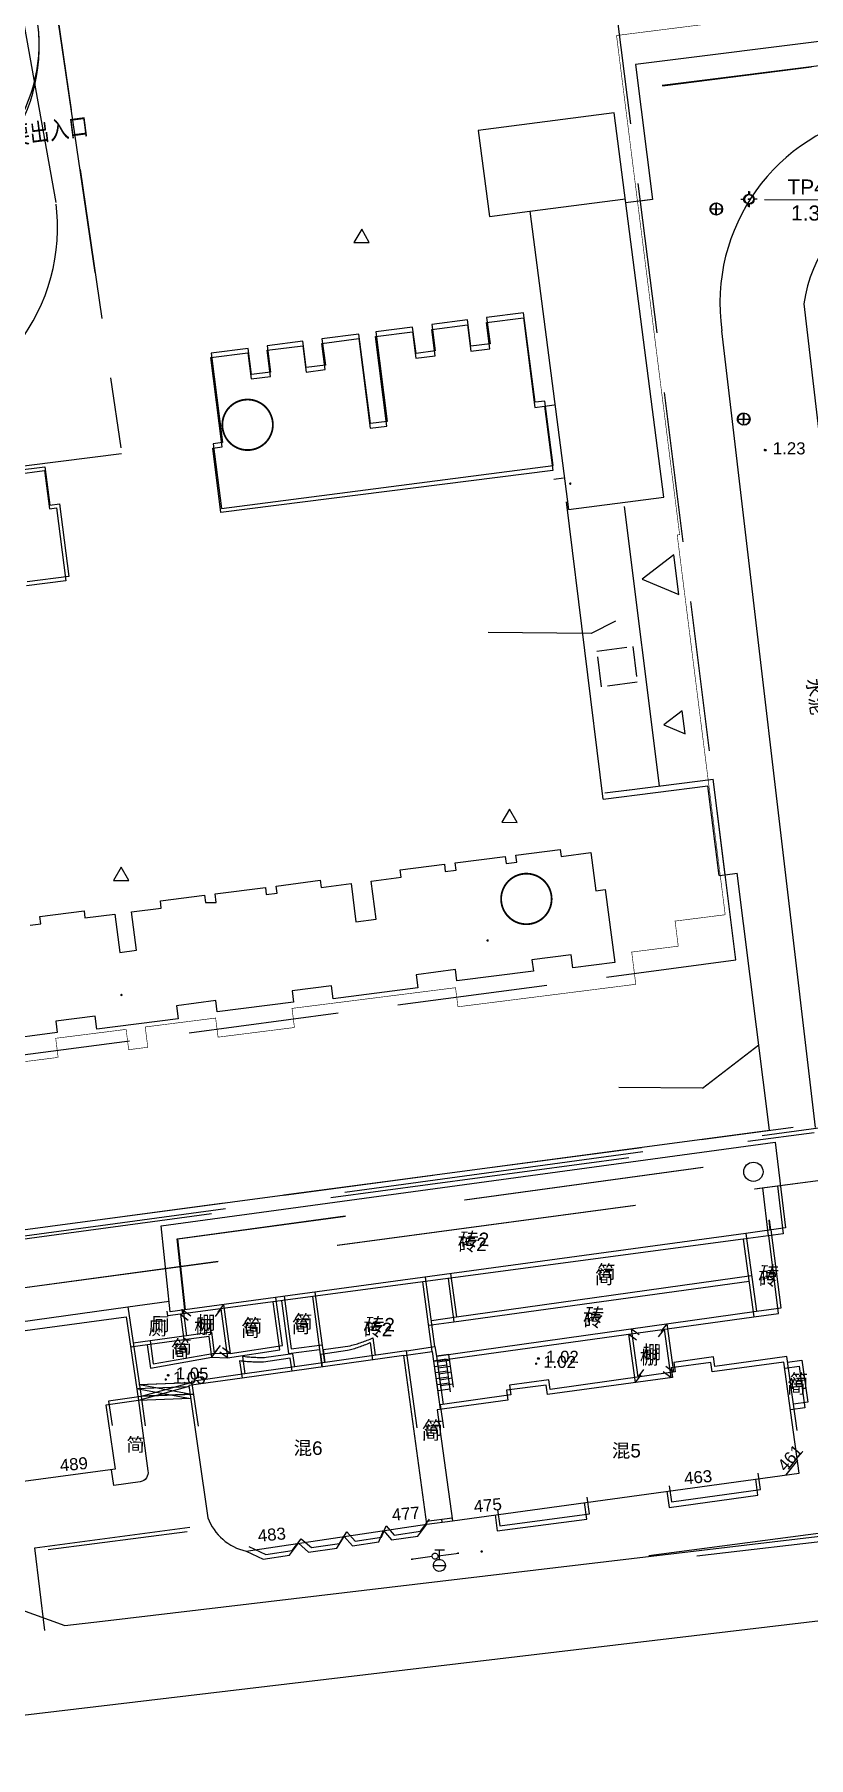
# Model space of a CAD drawing. Header units: millimetres. Extents: x 2463 to 59352, y -11079 to 11941.
# Drawn here: x 6324 to 6388.3, y 1627.3 to 1770.4 of the extents above; entities that cross this region are included whole.
import ezdxf
from ezdxf.enums import TextEntityAlignment as Align

# ---------------------------------------------------------------- set-up
doc = ezdxf.new("R2010")
doc.units = ezdxf.units.MM
doc.header["$LTSCALE"] = 10
for name, pattern in [('ACAD_ISO02W100', [15, 12, -3]), ('ACAD_ISO04W100', [30, 24, -3, 0, -3]), ('DASH', [0.35, 0.25, -0.1]), ('DASHDOT', [1, 0.5, -0.25, 0, -0.25]), ('X5', [3, 2, -1])]:
    doc.linetypes.add(name, pattern=pattern)
for name, color, linetype in [('1：500地形', 8, 'Continuous'), ('DIM_IDEN', 3, 'Continuous'), ('RD-红线', 7, 'Continuous'), ('TK', 4, 'Continuous'), ('WALL', 2, 'Continuous'), ('ZZ_RZ_LK', 7, 'Continuous'), ('地下车库轮廓线', 5, 'Continuous'), ('垃圾桶', 6, 'Continuous'), ('消防道路', 30, 'Continuous'), ('道路', 4, 'Continuous'), ('铺地', 252, 'Continuous')]:
    doc.layers.add(name, color=color, linetype=linetype)
doc.layers.add('RD-中线', color=7, linetype='DASHDOT', lineweight=0, true_color=0xfe0b0b)
doc.styles.add('-黑体', font='')
doc.styles.get("Standard").update_dxf_attribs({"font": 'arial.ttf'})
doc.styles.get('-黑体').set_extended_font_data('SimHei')
doc.linetypes.add('10422', pattern='A,2,[150,AAA.SHX,S=1,R=0,X=0,Y=1],2,[177,AAA.SHX,S=1,R=0,X=0,Y=0.8],1e-09', length=4.000000001)
doc.linetypes.add('FENCELINE1', pattern='A,6.35,-2.54,[133,ltypeshp.shx,S=2.54,R=0,X=-2.54,Y=0],-2.54,25.4', length=36.83)

# ---------------------------------------------------------------- blocks, each defined once
blk = doc.blocks.new('110103100')
for p, q in [((-1.3, 0), (-0.8, 0)), ((0, 1.3), (0, 0.8000000000000002)), ((1.3, 0), (0.8000000000000002, 0)), ((0, -1.3), (0, -0.8))]:
    blk.add_line(p, q)
blk.add_circle((0, 0), 0.8)
blk.add_point((0, 0))
blk = doc.blocks.new('720100000')
at = {"const_width": 0.2}
blk.add_lwpolyline([(-0.1, 0, 1), (0.1, 0, 1)], format="xyb", close=True, dxfattribs=at)
blk = doc.blocks.new('544101000')
for p, q in [((-1, 0), (1, 0)), ((-9e-16, -1), (-9e-16, 1))]:
    blk.add_line(p, q)
blk.add_circle((0, 0), 1)
blk = doc.blocks.new('543007000')
for p, q in [((-1, 0), (1, 0)), ((-0.8, 2.6), (0.8, 2.6)), ((0, 1), (0, 2.6))]:
    blk.add_line(p, q)
blk.add_circle((0, 0), 1)
blk = doc.blocks.new('520101003')
at = {"linetype": 'Continuous'}
blk.add_line((0.5, 0), (4, 0), dxfattribs=at)
at = {"linetype": 'Continuous', "const_width": 0.15, "flags": 128}
blk.add_lwpolyline([(3.774999999999999, 0, 1), (3.924999999999998, 0, 1)], format="xyb", close=True, dxfattribs=at)
blk = doc.blocks.new('520106000')
at = {"linetype": 'Continuous'}
blk.add_circle((0, 0), 0.5, dxfattribs=at)

msp = doc.modelspace()

# ---------------------------------------------------------------- linework, layer by layer
at = {"color": 8, "linetype": 'DASH', "ltscale": 5}
for p, q in [((6322.703859794508, 1793.830083026905), (6331.182979868756, 1736.086003450566)), ((6382.304978793285, 1693.537162921746), (6371.841891083257, 1776.720922079758)), ((6331.245631949425, 1735.589944402576), (6261.540550993786, 1726.786223139037))]:
    msp.add_line(p, q, dxfattribs=at)
at = {"color": 251, "linetype": 'FENCELINE1', "ltscale": 0.1}
for p, q in [((6414.411299268746, 1773.004505617433), (6373.957268111264, 1767.916083953232)), ((6381.415056394328, 1700.612233983707), (6382.40653769774, 1700.736971876473)), ((6385.091488985201, 1679.3955333744), (6382.406571981528, 1700.736699513049))]:
    msp.add_line(p, q, dxfattribs=at)
at = {"color": 251}
msp.add_line((6422.202585269088, 1771.968756449298), (6376.191230989558, 1766.181318719295), dxfattribs=at)
at = {"color": 251, "linetype": 'DASH', "ltscale": 5}
for p, q in [((6376.194356955852, 1766.156396765151), (6422.174913823985, 1771.965684680157)), ((6376.194418106492, 1766.155980327056), (6422.174974974625, 1771.965268242062)), ((6302.162378171082, 1682.871342955046), (6382.304978793285, 1693.537162921746)), ((6383.295751625354, 1693.669020418432), (6383.296264403589, 1693.669088711385)), ((6310.03553676195, 1669.392606243846), (6387.075932904876, 1679.645567522739)), ((6310.035597912532, 1669.392189805285), (6387.075994055516, 1679.645151084644))]:
    msp.add_line(p, q, dxfattribs=at)
at = {"color": 251, "linetype": 'FENCELINE1', "ltscale": 0.1}
msp.add_lwpolyline([(6373.957268111264, 1767.916083953232), (6375.368155928476, 1756.699227221199), (6373.133999343876, 1756.421916527097)], dxfattribs=at)
at = {"color": 251, "linetype": 'DASH', "ltscale": 5}
msp.add_lwpolyline([(6375.368155928476, 1756.699227221199), (6374.347643885501, 1756.570216579252)], dxfattribs=at)
at = {"linetype": 'FENCELINE1', "ltscale": 9e-05, "elevation": 1.249999999999999}
msp.add_lwpolyline([(6318.190066831916, 1755.741335583274), (6319.152115743231, 1749.487946209852), (6253.737220634912, 1741.056289228965), (6257.4774680071, 1711.920713875332), (6267.627222779762, 1704.100416675099), (6288.933026410088, 1686.887702774611), (6310.239119606706, 1669.675028163829), (6310.541484354968, 1669.459515958913), (6385.091630059907, 1679.395552559645)], dxfattribs=at)
at = {"color": 251}
for points, elevation in [([(6374.510500301929, 1725.180344408267), (6377.575497028507, 1723.889997904544), (6377.160471808545, 1727.189536378608)], 1.249999999999999), ([(6376.321686944082, 1713.071859424357), (6378.08753391079, 1712.329591364489), (6377.8474333332, 1714.229993590043)], 1.250000000001404)]:
    msp.add_lwpolyline(points, close=True, dxfattribs=dict(at, elevation=elevation))
msp.add_arc((6396.973615794474, 1748.120899516978), 15.99343879674096, 100.4323971378353, 188.3551941762673, dxfattribs=at)
at = {"layer": '1：500地形', "color": 8, "linetype": 'Continuous'}
for p, q in [((6384.689284946218, 1756.722877715138), (6390.689138088464, 1756.680898297001)), ((6339.720524089791, 1664.908462556899), (6339.238834841673, 1664.269732983206)), ((6336.352672260926, 1664.449506444746), (6336.991401834561, 1663.967817196512)), ((6373.621953511409, 1662.899077443761), (6374.260683084985, 1662.417388195527)), ((6376.555488245418, 1663.311436760128), (6376.0737989973, 1662.67270718597)), ((6338.971604359775, 1660.881398809497), (6339.453547398125, 1661.519936911651)), ((6340.275327562676, 1660.837276139651), (6339.636789460639, 1661.319219177944)), ((6358.445590951162, 1660.765775794518), (6357.411229445164, 1660.62037829904)), ((6357.411229445164, 1660.62037829904), (6357.790648323049, 1657.905530924798)), ((6358.827283127788, 1658.050407877081), (6358.445590951162, 1660.765775794518)), ((6358.51519039451, 1660.270643572212), (6357.480414365158, 1660.125340994802)), ((6358.584789837858, 1659.775511349906), (6357.549599285152, 1659.630303690565)), ((6358.654389281322, 1659.2803791276), (6357.618784205262, 1659.135266386327)), ((6374.183936942283, 1658.877930024993), (6374.665879980692, 1659.516468127147)), ((6377.117797562651, 1659.287957534083), (6376.479259460613, 1659.76990057191)), ((6332.727773486027, 1658.27218100045), (6337.217311487564, 1657.449125690275)), ((6337.070858326364, 1658.438343295717), (6332.87427846945, 1657.282971098908)), ((6358.723988724729, 1658.785246905294), (6357.687969125256, 1658.640229082555)), ((6358.793588168019, 1658.290114683919), (6357.75715404525, 1658.145191778318))]:
    msp.add_line(p, q, dxfattribs=at)
at = {"layer": '1：500地形', "color": 251, "linetype": 'Continuous'}
for p, q in [((6388.929111397507, 1679.624819639494), (6381.149904259919, 1745.797058757749)), ((6336.136026828523, 1664.100147004594), (6336.773525774975, 1663.61683040008)), ((6339.505038331235, 1664.550512004067), (6339.021721547093, 1663.913012878858)), ((6373.401232446226, 1662.454666684271), (6374.03873139262, 1661.971350079757)), ((6376.335809369719, 1662.859542615601), (6375.852492645181, 1662.222043490858)), ((6338.745849908593, 1660.525371559319), (6339.229419933255, 1661.162678340339)), ((6340.049456283656, 1660.4779236581), (6339.412149503509, 1660.961493921355)), ((6358.219478224377, 1660.360079900716), (6357.184749268376, 1660.217321089358)), ((6357.184749268376, 1660.217321089358), (6357.55724258462, 1657.501514615846)), ((6358.287814614103, 1659.864771481027), (6357.252671354598, 1659.72210863175)), ((6358.356150945563, 1659.369463538174), (6357.320593442042, 1659.226896650513)), ((6358.594243568574, 1657.643747321685), (6358.219478224377, 1660.360079900716)), ((6376.887854882489, 1658.83464226395), (6376.250548102342, 1659.318212526739)), ((6332.495384432697, 1657.932087198255), (6336.982808583913, 1657.097583538276)), ((6336.838878936398, 1658.087171528377), (6332.639365955753, 1656.942506703903)), ((6358.42448733657, 1658.874155594856), (6357.388515529487, 1658.731684669741)), ((6358.492823726296, 1658.378847174701), (6357.456437615767, 1658.236472212133)), ((6358.561160057756, 1657.883539231849), (6357.524359703211, 1657.741260230896)), ((6373.952958011623, 1658.43209890172), (6374.436528095774, 1659.069405682274)), ((6357.901423313744, 1646.835269066394), (6357.867392734655, 1647.082941756007)), ((6375.077888835078, 1644.07158192562), (6389.3578286914, 1645.931513169669))]:
    msp.add_line(p, q, dxfattribs=at)
at = {"layer": '1：500地形', "color": 251, "linetype": 'Continuous', "flags": 128}
for points in [[(6479.926219319897, 1768.939484397304), (6473.950980164607, 1768.304478333221), (6456.94396551393, 1766.079743145388), (6429.992825131894, 1762.422879263648), (6400.635531645765, 1758.551977229194), (6394.933329657973, 1757.196354508289, 0.2615331130511184), (6387.959686822231, 1748.049514973891), (6398.703913337698, 1656.160752280039)], [(6332.639365955753, 1656.942506703903), (6333.430515516231, 1651.088686739449, -0.4225124251117311), (6332.801865513351, 1650.185647608136), (6330.594691312379, 1649.863704654743), (6330.416318422796, 1651.188759568036)]]:
    msp.add_lwpolyline(points, format="xyb", dxfattribs=at)
at = {"layer": '1：500地形', "color": 8, "linetype": 'Continuous', "flags": 128}
msp.add_lwpolyline([(6334.532374706965, 1671.440716642775), (6385.569285651816, 1678.395803572499), (6386.428475812865, 1671.27361786401), (6383.119744816768, 1670.822718480025), (6335.294286147082, 1664.305274215882)], close=True, dxfattribs=at)
at = {"layer": '1：500地形', "color": 8, "linetype": 'X5', "extrusion": (-0.02249646185367215, 0.003258727077910039, 0.9997416115686583), "flags": 128}
for points, elevation in [([(-2555.682255497198, 6030.953298348705), (-2561.414140791102, 6029.488298602854), (-2574.924244811702, 6076.595802650428), (-2569.214673347447, 6078.138607038129)], -133.7636578708446), ([(-2548.996226954776, 6028.067155844729), (-2549.783296444169, 6032.341558429715)], -133.7636578708438), ([(-2548.825292307014, 6032.628312809495), (-2548.038237872536, 6028.353960407023)], -133.7636578708442), ([(-2551.127489286524, 6083.285124628303), (-2549.766231718688, 6082.502642829338)], -133.7636578708428), ([(-2546.980054517638, 6072.911471466186), (-2545.681726952007, 6073.288627761729), (-2547.75606983866, 6080.456646078493), (-2549.061703863428, 6080.077367300697)], -133.7636578708449), ([(-2542.959039347748, 6059.069478371856), (-2541.65966984046, 6059.446937345094), (-2543.723376303518, 6066.676986835617), (-2545.05647836219, 6066.289728760553)], -133.7636578708413), ([(-2536.965011309858, 6039.035581234006), (-2536.517485980301, 6040.535664591721), (-2537.158401623057, 6042.654791815185), (-2538.238431931825, 6043.246026610078), (-2537.624144418957, 6044.194726510652), (-2538.307056462817, 6046.452710876789), (-2539.348340466699, 6046.915834665832), (-2538.691902340937, 6047.72516753368), (-2539.332817984607, 6049.844294756954), (-2540.308113892844, 6050.089235121384), (-2539.642174160057, 6050.867151823497), (-2540.283089803265, 6052.986279046837), (-2541.363120112034, 6053.577513841728)], -133.7636578708414)]:
    msp.add_lwpolyline(points, dxfattribs=dict(at, elevation=elevation))
at = {"layer": '1：500地形', "color": 8, "linetype": 'X5', "flags": 128}
for points in [[(6336.542611354527, 1664.475390513317), (6335.914465737269, 1670.358091113978), (6384.472184682529, 1676.975324605015), (6385.180530174608, 1671.103553292231)], [(6332.727773486027, 1658.27218100045), (6337.070858326364, 1658.438343295717)], [(6337.217311487564, 1657.449125690275), (6332.87427846945, 1657.282971098908)]]:
    msp.add_lwpolyline(points, dxfattribs=at)
at = {"layer": '1：500地形', "color": 251, "linetype": 'Continuous', "flags": 128}
for points in [[(6385.76024145671, 1674.768016666063), (6386.229072623568, 1670.796516652574), (6382.919202357445, 1670.354057779425), (6335.077276298516, 1663.95861474786), (6335.036092527533, 1664.353854625841)], [(6354.697891589285, 1660.663083116879), (6357.071296890239, 1661.008440078591), (6356.297712972826, 1666.795333695487)], [(6356.77979694828, 1663.189042637945), (6358.861281253196, 1663.467292658408), (6383.402214639153, 1666.853140917496)], [(6358.379197277742, 1667.07358371595), (6358.861281253196, 1663.467292658408)], [(6339.505038331235, 1664.550512004067), (6340.049456283656, 1660.4779236581), (6344.390008501507, 1661.143514872883), (6343.856799970295, 1665.132249318418)], [(6344.536715048745, 1665.223139549029), (6345.122177730811, 1660.843511118908), (6347.688491152747, 1661.186572058015)], [(6347.103028412299, 1665.566200965439), (6347.885329190905, 1659.714099998009)], [(6331.624073531801, 1663.893863787298), (6332.639365955753, 1656.942506703903), (6329.921859478027, 1656.545596784801), (6330.698709314021, 1651.226773947366), (6314.008498849029, 1648.980013125465), (6312.335804071483, 1661.293517788761), (6331.624073531801, 1663.893863787298)], [(6336.136026828523, 1664.100147004594), (6336.42478629682, 1661.971493100171), (6331.992662797422, 1661.370259652269)], [(6333.38242797708, 1661.558786271029), (6333.644069582604, 1659.630037501809), (6338.745849908593, 1660.525371559319), (6338.511282941707, 1662.254533832782), (6336.42478629682, 1661.971493100171)], [(6373.952958011623, 1658.43209890172), (6373.401232446226, 1662.454666684271)], [(6376.335809369719, 1662.859542615601), (6376.887854882489, 1658.83464226395)], [(6338.745849908593, 1660.525371559319), (6340.049456283656, 1660.4779236581)], [(6357.184749268376, 1660.217321089358), (6357.734706846853, 1656.207643492036)], [(6386.373538107875, 1659.630994705838), (6387.562279495558, 1659.794988019281), (6388.040594220833, 1656.327825844643), (6386.851852831869, 1656.163832054828)], [(6356.58525245599, 1646.90677450074), (6358.722152961391, 1647.200387069845)], [(6356.619282974252, 1646.659101334755), (6358.756183479711, 1646.952713903394)]]:
    msp.add_lwpolyline(points, dxfattribs=at)
at = {"layer": '1：500地形', "color": 251, "linetype": 'X5', "flags": 128}
for points in [[(6384.512030953805, 1674.599739188217), (6384.98069728751, 1670.629635307827)], [(6336.326031328792, 1664.125546609406), (6336.284701745872, 1664.522185432614)], [(6332.495384432697, 1657.932087198255), (6336.838878936398, 1658.087171528377)], [(6336.982808583913, 1657.097583538276), (6332.639365955753, 1656.942506703903)], [(6387.433535249818, 1651.985160401911), (6386.460839676585, 1650.752616952994)], [(6376.565819548357, 1649.395440020953), (6376.749536437246, 1648.055981249438), (6384.143482058165, 1649.062437412684), (6383.958731263616, 1650.40943386348)], [(6362.28531148474, 1647.436760278308), (6362.469175798966, 1646.096226808038), (6369.922937319063, 1647.083110472542), (6369.734299774953, 1648.458445486967)], [(6341.591311788276, 1644.429471944348), (6343.010060414004, 1643.767897030228), (6345.200015721, 1644.092810390406), (6345.942483929133, 1645.075035173335), (6346.791420048366, 1644.328919585218), (6349.124873577182, 1644.675123244879), (6349.734948867788, 1645.637705101055), (6350.439859835986, 1644.870221420546), (6352.629815202587, 1645.195134780724), (6353.01441465298, 1646.12426434679), (6353.686859460404, 1645.351963668019), (6355.876814767342, 1645.676877028198), (6356.619282974252, 1646.659101334755)]]:
    msp.add_lwpolyline(points, dxfattribs=at)
at = {"layer": '1：500地形', "color": 251, "linetype": 'Continuous'}
for points in [[(6382.919202357445, 1670.354057779425), (6383.810912389572, 1663.890863012412), (6385.840800265347, 1664.170921584015), (6385.0335708496, 1670.644922891521)], [(6357.071296890239, 1661.008440078591), (6357.184749268376, 1660.217321089358), (6383.810912389572, 1663.890863012412)]]:
    msp.add_lwpolyline(points, dxfattribs=at)
at = {"layer": '1：500地形', "color": 8, "linetype": 'Continuous'}
for points in [[(6383.119744816768, 1670.822718480025), (6384.027936540633, 1664.361819301621), (6386.057103507193, 1664.647054002509), (6385.233364596645, 1671.11897575751)], [(6357.295759696835, 1661.411205547285), (6357.411229445164, 1660.62037829904), (6384.027936540633, 1664.361819301621)]]:
    msp.add_lwpolyline(points, dxfattribs=at)
at = {"layer": '1：500地形', "color": 8, "linetype": 'Continuous', "flags": 128}
for points in [[(6354.923242968014, 1661.059796424472), (6357.295759696835, 1661.411205547285), (6356.507418623167, 1667.196107099187)], [(6356.998698997168, 1663.591057593358), (6359.079466858968, 1663.874615534098), (6383.61168473153, 1667.323045330011)], [(6358.588186485083, 1667.479665039928), (6359.079466858968, 1663.874615534098)], [(6331.767347322924, 1664.728898068779), (6335.198401916687, 1665.203247876727)], [(6339.720524089791, 1664.908462556899), (6340.275327562676, 1660.837276139651), (6344.614168057133, 1661.513935701345), (6344.070787840903, 1665.501297468209)], [(6344.750468892542, 1665.59392142797), (6345.347100072106, 1661.215800394193), (6347.912530117641, 1661.565405977313)], [(6347.315898937903, 1665.943527010624), (6348.113123088349, 1660.093440826871)], [(6313.474479981147, 1654.974342642707), (6312.496074220837, 1662.041665100382), (6331.767347322924, 1664.728898068779), (6332.87427846945, 1657.282971098908), (6330.157793181048, 1656.879131229483), (6330.45863020883, 1654.855508942977)], [(6336.352672260926, 1664.449506444746), (6336.646859937728, 1662.321595854015), (6332.216284361408, 1661.709060373605)], [(6333.605564160071, 1661.90113094112), (6333.872124255608, 1659.973055445013), (6338.971604359775, 1660.881398809497), (6338.732627878637, 1662.609957228769), (6336.646859937728, 1662.321595854015)], [(6374.183936942283, 1658.877930024993), (6373.621953511409, 1662.899077443761)], [(6376.555488245418, 1663.311436760128), (6377.117797562651, 1659.287957534083)], [(6355.815422052025, 1654.678094039095), (6354.923242968014, 1661.059796424472), (6345.643385697245, 1659.742985241004), (6341.488482990042, 1659.153404798713), (6337.058068920947, 1658.524729311355), (6337.60870162325, 1654.805481745751)], [(6338.971604359775, 1660.881398809497), (6340.275327562676, 1660.837276139651)], [(6357.411229445164, 1660.62037829904), (6357.971412026471, 1656.612116458249)], [(6387.395750287253, 1654.457134663482), (6386.53182505406, 1660.603633611818), (6380.566658458471, 1659.769959926494), (6380.456365045948, 1660.559139902593), (6377.162045264589, 1660.096177508944), (6377.271987999995, 1659.309506724012), (6366.874568935165, 1657.856394805369), (6366.763671734925, 1658.649895054177), (6363.475456755057, 1658.201890313887), (6363.587936712343, 1657.397065002826), (6357.720948034055, 1656.5771123668), (6357.990004366469, 1654.662879050133)], [(6386.601418804175, 1660.108500589506), (6387.789738058202, 1660.275525589363), (6388.276894308949, 1656.809594432247), (6387.088575054981, 1656.642569431924)], [(6332.87427846945, 1657.282971098908), (6333.211311999448, 1654.836249141843)]]:
    msp.add_lwpolyline(points, dxfattribs=at)
at = {"layer": '1：500地形', "color": 8, "linetype": 'X5', "flags": 128}
for points in [[(6348.171949307, 1660.101788263657), (6348.019861456038, 1661.173584711627), (6350.253097235722, 1661.490480732993, 0.0459654403514472), (6352.122043977988, 1662.13469586324), (6352.326852014086, 1660.691368705948)], [(6345.643385697245, 1659.742985241004), (6345.491297846225, 1660.81478168944), (6343.258062066716, 1660.497885667608, -0.0459654403514472), (6341.283674953944, 1660.596731956472), (6341.488482990042, 1659.153404798713)]]:
    msp.add_lwpolyline(points, format="xyb", dxfattribs=at)
at = {"layer": '1：500地形', "color": 251, "linetype": 'Continuous', "flags": 128}
msp.add_lwpolyline([(6356.619282974252, 1646.659101334755), (6354.697891589285, 1660.663083116879), (6345.414705953533, 1659.369944759068), (6341.258313052387, 1658.79096336512), (6336.826309884522, 1658.173590044846), (6338.423539814803, 1647.191840811522, 0.2570642701436797), (6341.591311788276, 1644.429471944348)], format="xyb", close=True, dxfattribs=at)
at = {"layer": '1：500地形', "color": 251, "linetype": 'X5', "flags": 128}
for points in [[(6347.944176495223, 1659.722297755425), (6347.79482275012, 1660.794478705508), (6350.028859537359, 1661.105677686055, 0.0459654403514472), (6351.899443271775, 1661.745123839361), (6352.100569396427, 1660.301279149373)], [(6345.414705953533, 1659.369944759068), (6345.265352268036, 1660.442125710082), (6343.031315480797, 1660.130926729069, -0.0459654403514472), (6341.0571869289, 1660.234808531479), (6341.258313052387, 1658.79096336512)]]:
    msp.add_lwpolyline(points, format="xyb", dxfattribs=at)
at = {"layer": '1：500地形', "color": 251, "linetype": 'Continuous', "flags": 128}
msp.add_lwpolyline([(6363.353215256271, 1656.97826414777), (6357.484154377804, 1656.173278048989), (6358.756183479711, 1646.952713903394), (6387.577236542043, 1650.905738965497), (6386.305207441359, 1660.126303587464), (6380.337933909295, 1659.307846594957), (6380.22965368131, 1660.097305685636), (6376.934163863918, 1659.642747038399), (6377.042099807733, 1658.855797963106), (6366.64100831657, 1657.429210139793), (6366.532135346004, 1658.222990445682), (6363.242788416772, 1657.783373868913)], close=True, dxfattribs=at)
at = {"layer": '1：500地形', "color": 8, "linetype": '10422', "extrusion": (-0.02249646185367215, 0.003258727077910039, 0.9997416115686583), "elevation": -133.7636578708436, "flags": 128}
msp.add_lwpolyline([(-2527.62437914998, 6023.247424114093), (-2534.313318194785, 6021.437807948375), (-2537.869207284577, 6033.93956949553)], dxfattribs=at)
at = {"layer": '1：500地形', "color": 251, "linetype": '10422', "flags": 128}
msp.add_lwpolyline([(6325.1270662646, 1644.548484912497), (6336.681725537494, 1646.067418516968)], dxfattribs=at)
at = {"layer": '1：500地形', "color": 8, "linetype": 'Continuous'}
msp.add_circle((6383.763510959952, 1675.939271301386), 0.8, dxfattribs=at)
at = {"layer": 'DIM_IDEN', "color": 251, "const_width": 0.15}
for points in [[(6343.818240988507, 1737.97764908651, 1), (6339.618374473679, 1738.011139292159, 1)], [(6366.991438929663, 1698.586215094552, 1), (6362.791630329421, 1698.626312704646, 1)]]:
    msp.add_lwpolyline(points, format="xyb", close=True, dxfattribs=at)
at = {"layer": 'RD-中线', "color": 7, "linetype": 'ACAD_ISO04W100', "lineweight": -3, "ltscale": 2, "flags": 128}
msp.add_lwpolyline([(6516.079881622371, 1644.712316496652), (6486.623252873515, 1650.13718360372), (6293.485366759445, 1627.275725871214)], dxfattribs=at)
at = {"layer": 'RD-红线', "color": 251, "linetype": 'ByBlock'}
msp.add_line((6379.071204710375, 1644.033455928211), (6468.850083188359, 1654.428231161442), dxfattribs=at)
at = {"layer": 'RD-红线'}
msp.add_lwpolyline([(6095.082381622373, 1810.522110730764), (6254.611505617593, 1687.606597387121), (6307.273520920748, 1645.061656200682), (6306.953446319067, 1645.320240211096), (6326.525127276518, 1638.235452398547), (6329.652781660059, 1638.605668412876), (6466.937623961801, 1654.855880542547), (6469.08364808545, 1655.109902375732), (6480.10959496032, 1667.180990781524), (6480.168760211413, 1669.341186630429), (6482.717422331423, 1762.395964802598, 0.01922816686001521), (6482.553167865351, 1777.233690449391), (6478.674665673376, 1855.48969294306)], format="xyb", dxfattribs=at)
at = {"layer": 'WALL', "color": 251}
for p, q in [((6366.420778018279, 1739.541551039443), (6367.214461087513, 1739.641887000185)), ((6367.185834345904, 1733.48973784864), (6367.979517354312, 1733.590073332545)), ((6371.277190688796, 1706.90083308274), (6368.233451640497, 1731.606257218757)), ((6373.010296221039, 1731.206999357679), (6375.942421547867, 1707.989191609324)), ((6371.277190688796, 1706.90083308274), (6379.986634592731, 1707.991934029274)), ((6373.236821157714, 1707.650239740853), (6380.416657771306, 1708.549714773782)), ((6380.918966679923, 1700.549823977874), (6379.986606677559, 1707.992156785336)), ((6381.415056394328, 1700.612233983707), (6380.420575484897, 1708.550431822316)), ((6371.414720478382, 1707.420156360959), (6373.435241938949, 1707.675323373527)), ((6380.918966679923, 1700.549823977874), (6381.415088810232, 1700.611976884195))]:
    msp.add_line(p, q, dxfattribs=at)
at = {"layer": 'ZZ_RZ_LK', "color": 251}
msp.add_lwpolyline([(6338.671320933006, 1743.595192704704), (6341.746806732526, 1743.984272820764), (6342.022907589419, 1741.801666825899), (6343.610257311988, 1742.002467536257), (6343.334183329398, 1744.18507060025), (6346.31044230002, 1744.561533125472), (6346.586537899713, 1742.378968628944), (6348.173887681945, 1742.579769338836), (6347.897807514035, 1744.762377664802), (6350.973277556275, 1745.151426350587), (6351.914532919562, 1737.710704668314), (6353.303460386787, 1737.886427949072), (6352.362140917483, 1745.327091622521), (6355.437701409248, 1745.716151518636), (6355.713798587416, 1743.533575096988), (6357.301148249217, 1743.734375330509), (6357.025000229218, 1745.916975248494), (6360.00132798133, 1746.293482895364), (6360.27742907536, 1744.110876423196), (6361.864778678779, 1744.311677133554), (6361.588677881608, 1746.494283128419), (6364.664168553109, 1746.883334144839), (6365.605423916395, 1739.442612462566), (6366.399096721349, 1739.543012823333), (6367.076803351783, 1734.185731332638), (6339.496595836043, 1730.696819726267), (6338.818894497615, 1736.054119322804), (6339.612569448336, 1736.154519677517)], close=True, dxfattribs=at)
msp.add_lwpolyline([(6322.362473861112, 1733.872923455556), (6324.842707783771, 1734.186674446222), (6325.244309025382, 1731.011975120176), (6325.840942023935, 1731.087449449004), (6326.60649437408, 1725.035678844788), (6323.331232837956, 1724.621162400936)], dxfattribs=at)
at = {"layer": '地下车库轮廓线', "color": 251, "linetype": 'DASH', "ltscale": 5, "const_width": 0.05}
for points in [[(6391.627924092378, 1772.770245465339), (6372.385477195176, 1770.33640799055), (6377.630667018793, 1728.866804888361), (6377.428504476937, 1728.841234542318), (6381.418867484406, 1697.292590038274)], [(6381.418534242928, 1697.292547507566), (6377.252063273541, 1696.765560921171), (6377.515577595304, 1694.682159441878), (6373.646404101544, 1694.192775801645), (6373.985208196887, 1691.514117302728), (6359.202981260869, 1689.64442029398), (6359.00220845474, 1691.231773461104), (6345.410496395229, 1689.512656473909), (6345.611269260904, 1687.925303306785), (6339.261855696999, 1687.122211607993), (6339.061082890928, 1688.709564774652), (6333.207718475753, 1687.969215542898), (6333.421039596871, 1686.282652713247), (6331.833686369502, 1686.081879669224), (6331.620365248325, 1687.768442498875), (6325.766999580288, 1687.028092793544), (6325.96777304201, 1685.440739624557), (6312.872108875805, 1683.784363677614)]]:
    msp.add_lwpolyline(points, dxfattribs=at)
at = {"layer": '垃圾桶', "color": 251}
for points in [[(6351.202359963298, 1754.243154316098), (6350.550626357292, 1753.138803484273), (6351.832889267507, 1753.126560941228)], [(6363.491355352833, 1706.076493617502), (6362.839621746827, 1704.972142785211), (6364.121884657101, 1704.959900242166)], [(6331.221401200661, 1701.248817308229), (6330.569667535108, 1700.144466476404), (6331.851930504929, 1700.132223932893)]]:
    msp.add_lwpolyline(points, close=True, dxfattribs=at)
at = {"layer": '消防道路'}
msp.add_line((6329.046518421646, 1750.639272609615), (6322.089008951707, 1798.01938192023), dxfattribs=at)
at = {"layer": '消防道路', "color": 251, "linetype": 'DASH', "ltscale": 10}
msp.add_line((6314.474391457656, 1665.157623524201), (6389.342050157053, 1675.250897802767), dxfattribs=at)
at = {"layer": '消防道路', "linetype": 'DASH', "ltscale": 10}
for points in [[(6322.522941242993, 1785.249562749994), (6324.287631537505, 1771.291837842558, -0.4135036316503539), (6313.052191024328, 1756.767878028453), (6260.152476635851, 1749.949366046005, 0.4140634094825423), (6252.376269255214, 1739.877248869632), (6255.459841525795, 1715.857005474512, 0.1932515749096491), (6258.73075755223, 1710.002137944923), (6306.752165066924, 1671.206607143749, 0.2213805043858709), (6313.939966686974, 1669.121761480235), (6388.807625326708, 1679.215035758802)], [(6318.554532644544, 1784.747832547762), (6320.319222939057, 1770.790107640327, -0.4135036316535867), (6312.540841045296, 1760.735058538505), (6259.641126656819, 1753.916546556056, 0.4140634094798531), (6248.408827107081, 1739.367932856903), (6251.492399377605, 1715.347689461783, 0.1932515749097169), (6256.217055860239, 1706.890658585709), (6304.184104380636, 1668.139043324516, 0.2188007322960538), (6314.509310847878, 1665.16233112326), (6389.342050109381, 1675.250897750147)]]:
    msp.add_lwpolyline(points, format="xyb", dxfattribs=at)
at = {"layer": '消防道路', "color": 8, "linetype": 'DASH', "ltscale": 10}
for points in [[(6322.163825147874, 1776.706313272362), (6325.784211578344, 1756.46374134522, -0.4142537416635829), (6311.961410300139, 1738.547257293836), (6280.411639177853, 1734.480217748676)], [(6309.84968338159, 1669.989176331908, 0.1116410067396496), (6315.122375206005, 1669.528246102744), (6389.172530903337, 1679.598601736483)]]:
    msp.add_lwpolyline(points, format="xyb", dxfattribs=at)
at = {"layer": '消防道路', "color": 7, "linetype": 'ACAD_ISO02W100'}
for points in [[(6360.892590017205, 1762.446486899053), (6361.814521244525, 1755.304881815222), (6365.186643994211, 1755.740169381146), (6368.387618131384, 1730.945941216667), (6376.321853158212, 1731.970195280277), (6372.199128622744, 1763.906280760077)], [(6338.678376712809, 1743.949493398313), (6339.638599752596, 1736.511245467123), (6338.845183479863, 1736.408821196184), (6339.536547262835, 1731.053261828498), (6367.107759801062, 1734.612509061006), (6366.416397492199, 1739.968046967295), (6365.622982748233, 1739.865622893796), (6364.662757038926, 1747.303890740388), (6361.588264919557, 1746.907025698927), (6361.869931644325, 1744.725131142774), (6360.283099128663, 1744.520282599498), (6360.001437768196, 1746.702135587466), (6357.026074950789, 1746.318080137838), (6357.307788486216, 1744.136191624106), (6355.720956082487, 1743.931343098991), (6355.439289357777, 1746.113237655145), (6352.364805900406, 1745.716314649564), (6353.325028932626, 1738.278066718374), (6351.936553568145, 1738.098801643011), (6350.976327851387, 1745.537069490068), (6347.901835732018, 1745.140204448142), (6348.183502464179, 1742.958309891523), (6346.596670179775, 1742.753461380378), (6346.315008580774, 1744.935314347857), (6343.339692581418, 1744.551264933199), (6343.621359306186, 1742.369370377512), (6342.034526902398, 1742.164521847741), (6341.75286017763, 1744.34641640436)]]:
    msp.add_lwpolyline(points, close=True, dxfattribs=at)
for points in [[(6365.186643994211, 1755.740169381146), (6373.121088790622, 1756.764450527617)], [(6322.394491306886, 1734.18479438441), (6324.873916939165, 1734.504870206938), (6325.283613997368, 1731.331205395871), (6326.077030202987, 1731.433629660291), (6326.858015210515, 1725.383831117657), (6323.386843957736, 1724.93553416513)], [(6323.637431768731, 1696.433468723559), (6324.530024997281, 1696.548696020973), (6324.453231305264, 1697.143568339181), (6328.122781242217, 1697.617280559969), (6328.199574934291, 1697.022408242226), (6330.679000566512, 1697.342484064755), (6331.088697624831, 1694.168819257413), (6332.477175975482, 1694.348061747272), (6332.067478917279, 1697.52172655834), (6334.54692905312, 1697.841612550785), (6334.470110857541, 1698.436674702802), (6338.139636283422, 1698.910576754604), (6338.21645448651, 1698.315514602122), (6339.108197844094, 1698.309275300597), (6339.032159648343, 1699.025602032785), (6343.197640067288, 1699.56372126693), (6343.274482774055, 1698.968469287624), (6344.167076002546, 1699.083696584572), (6344.090282310472, 1699.67856890278), (6347.759832247541, 1700.152281124034), (6347.836625939499, 1699.557408802566), (6350.316051571835, 1699.877484628354), (6350.725748622588, 1696.703819817287), (6352.411758332311, 1696.921469231025), (6352.00206127405, 1700.095134042558), (6354.4815114174, 1700.415020034538), (6354.404693214312, 1701.01008218702), (6358.074218647702, 1701.483984238823), (6358.151036843339, 1700.88892208634), (6359.04363007183, 1701.004149383754), (6358.966742005114, 1701.599009517004), (6363.132222431452, 1702.137128732056), (6363.209065138277, 1701.541876771376), (6364.101658359317, 1701.657104065065), (6364.024864667301, 1702.251976386999), (6367.694414604253, 1702.725688607787), (6367.77120829627, 1702.130816286319), (6370.250633928548, 1702.450892112573), (6370.660330986868, 1699.277227301505), (6371.453747185036, 1699.379651565925), (6372.234732199957, 1693.329853023291), (6368.763560932277, 1692.881556067039), (6368.622702953844, 1693.972694145405), (6365.349861115947, 1693.550194057991), (6365.471489931313, 1692.608012318035), (6359.124160316222, 1691.78861820547), (6359.002531500855, 1692.73079994496), (6355.729689662958, 1692.308299858012), (6355.870547656234, 1691.217161780112), (6348.828978590407, 1690.308148586546), (6348.688120589622, 1691.399286661652), (6345.415278759176, 1690.976786573772), (6345.536907574542, 1690.034604834282), (6339.189577951942, 1689.215210721251), (6339.067949136634, 1690.157392461208), (6335.795107306187, 1689.734892374259), (6335.935965299521, 1688.643754295894), (6329.191927585141, 1687.773148022947), (6329.051069591807, 1688.864286101312), (6325.77822775391, 1688.441786010639), (6325.899856569218, 1687.499604270217), (6319.552526946676, 1686.680210157652)]]:
    msp.add_lwpolyline(points, dxfattribs=at)
at = {"layer": '消防道路', "color": 251, "linetype": 'DASH'}
msp.add_lwpolyline([(6371.135819770077, 1716.226444197708), (6370.759941931263, 1719.202804116887), (6373.736301433093, 1719.578681778052), (6374.11217927313, 1716.602322335244)], close=True, dxfattribs=at)
at = {"layer": '道路'}
msp.add_arc((6309.902606528749, 1769.469457879552), 14.5, 277.3446472226662, 7.205735701490639, dxfattribs=at)
at = {"layer": '铺地', "color": 251}
for p, q in [((6370.284225847428, 1720.666872507316), (6361.718407502894, 1720.748654297908)), ((6372.30093248372, 1721.68482354086), (6370.284225847428, 1720.666872507316)), ((6379.538642924019, 1682.882111423072), (6384.200648317668, 1686.476414706913)), ((6379.538642924019, 1682.882111423072), (6372.568677700971, 1682.948656828032))]:
    msp.add_line(p, q, dxfattribs=at)

# ---------------------------------------------------------------- block references
at = {"layer": '1：500地形', "color": 8, "linetype": 'Continuous', "extrusion": (-0.02249646185367215, 0.003258727077910039, 0.9997416115686583), "yscale": 0.5000000000001075, "zscale": 0.4999999999999977}
for name, p, xscale, rotation in [('544101000', (-2652.514796532333, 6061.547398017658, -133.7636578708466), 0.4999999999983986, 97.84143009071664), ('544101000', (-2635.563871263635, 6066.308565153883, -133.763657870844), 0.4999999999983986, 97.84143009071664), ('720100000', (-2633.275159784236, 6068.453878362465, -132.5336578708409), 0.4999999999983986, 97.84143009071664), ('720100000', (-2628.190939764707, 6052.858704852923, -132.3736578708402), 0.4999999999983986, 97.84143009071664), ('720100000', (-2589.64724532317, 6051.492214047667, -132.4236578708404), 0.4999999999983986, 97.84143009071664), ('720100000', (-2580.801343256997, 6022.004656936583, -132.6636578708445), 0.4999999999983986, 97.84143009071664), ('720100000', (-2555.88208277793, 6060.615472431373, -132.7436578708443), 0.4999999999983986, 97.84143009071664), ('720100000', (-2550.089399293465, 6030.354825676118, -132.7136578708445), 0.4999999999983986, 97.84143009071664), ('520101003', (-2538.39619386092, 6054.477714717309, -133.7636578708433), 0.4999999999584774, 285.7749739365923), ('520106000', (-2538.39619386092, 6054.477714717309, -133.7636578708433), 0.4999999999983986, 97.84143009071664), ('543007000', (-2537.693234370073, 6054.943980687855, -133.7636578708425), 0.4999999999983986, 97.84143009071664), ('520101003', (-2538.39619386092, 6054.477714717309, -133.7636578708433), 0.5000000000073924, 105.6517181640934), ('720100000', (-2539.331613438758, 6058.283421524249, -132.5836578708422), 0.4999999999983986, 97.84143009071664)]:
    msp.add_blockref(name, p, dxfattribs=dict(at, xscale=xscale, rotation=rotation))
at = {"layer": '1：500地形', "color": 8, "linetype": 'Continuous', "xscale": 0.5000000000005034, "yscale": 0.5000000000005034, "zscale": 0.5000000000005034, "rotation": 359.5991228145418}
for name, p in [('544101000', (6380.702582230066, 1755.921751350053)), ('544101000', (6382.984489220342, 1738.463358512037)), ('720100000', (6384.779533626368, 1735.89073639026, 1.229999999999997)), ('720100000', (6365.927041460849, 1660.420791941118, 1.02)), ('720100000', (6335.148530070177, 1659.026101804693, 1.05))]:
    msp.add_blockref(name, p, dxfattribs=at)
at = {"layer": '1：500地形', "color": 8, "linetype": 'Continuous', "extrusion": (-0.02249646185367215, 0.003258727077910039, 0.9997416115686583), "xscale": 0.4999999999983986, "yscale": 0.5000000000001075, "rotation": 97.84143009071664}
msp.add_blockref('110103100', (-2653.7086405478, 6064.139759579745, -132.452657870845), dxfattribs=at)
at = {"layer": '1：500地形', "color": 8, "linetype": 'Continuous', "xscale": 0.5000000000005034, "yscale": 0.5000000000005034, "rotation": 359.5991228145418}
msp.add_blockref('110103100', (6383.43931554162, 1756.731623427366, 1.310999999999999), dxfattribs=at)
at = {"layer": '1：500地形', "color": 251, "linetype": 'Continuous', "xscale": 0.4999999999999997, "yscale": 0.4999999999999997, "zscale": 0.4999999999999997, "rotation": 359.4529881682059}
for p in [(6365.700024503722, 1659.996015366056, 1.02), (6334.91805601874, 1658.679831141495, 1.05)]:
    msp.add_blockref('720100000', p, dxfattribs=at)

# ---------------------------------------------------------------- texts
at = {"layer": '1：500地形', "color": 8, "linetype": 'Continuous'}
for s, height, rotation, p in [('TP449', 1.25, 359.5991228145418, (6386.583038576502, 1757.761637449154)), ('1.31', 1.25, 359.5991228145418, (6386.887964211319, 1755.599806077202)), ('1.23', 1, 359.5991228145418, (6385.378298729049, 1736.054157792014)), ('水泥', 1.125, 278.4607219163031, (6388.717583068037, 1716.94782895444)), ('砖2', 1.125, 359.5991228145418, (6359.391869902816, 1670.336960410123)), ('简', 1.125, 359.5991228145418, (6370.785537379243, 1667.633839314227)), ('砖', 1.125, 359.5991228145418, (6384.373834293367, 1667.540964021237)), ('棚', 1.125, 359.5991228145418, (6337.50015161661, 1663.410283106268)), ('简', 1.125, 359.5991228145418, (6341.399540088054, 1663.168182948028)), ('简', 1.125, 359.5991228145418, (6345.59879676343, 1663.498264160828)), ('砖2', 1.125, 359.5991228145418, (6351.553235014757, 1663.247537523397)), ('砖', 1.125, 359.5991228145418, (6369.82351945431, 1664.05498478504)), ('简', 1.125, 359.5991228145418, (6335.550176471445, 1661.416270669904)), ('1.02', 1, 359.5991228145418, (6366.525806563355, 1660.584213342872)), ('棚', 1.125, 359.5991228145418, (6374.555295968168, 1660.97161081981)), ('1.05', 1, 359.5991228145418, (6335.7472951728, 1659.189523206447)), ('简', 1.125, 359.5991228145418, (6386.793048234513, 1658.574753111583)), ('简', 1.125, 359.5991228145418, (6356.422754170055, 1654.677151022368))]:
    msp.add_text(s, height=height, rotation=rotation, dxfattribs=at).set_placement(p, align=Align.MIDDLE_LEFT)
at = {"layer": '1：500地形', "color": 251, "linetype": 'Continuous'}
for s, height, rotation, p in [('砖2', 1.125, 359.4529597704604, (6359.190165694135, 1669.928819931933)), ('简', 1.125, 359.4529597704604, (6370.576901706258, 1667.196647656505)), ('砖', 1.125, 359.4529597704604, (6384.164917531221, 1667.069115042576)), ('棚', 1.125, 359.4529597704604, (6337.280851919584, 1663.058000606374)), ('简', 1.125, 359.4529597704604, (6341.179610239256, 1662.805955571012)), ('简', 1.125, 359.4529597704604, (6345.379695132522, 1663.125325477571)), ('砖2', 1.125, 359.4529597704604, (6351.333474538378, 1662.85941260716)), ('砖', 1.125, 359.4529597704604, (6369.605758918247, 1663.620258433168)), ('简', 1.125, 359.4529597704604, (6335.325797347907, 1661.068967776262)), ('1.02', 0.9999999999999994, 359.4529597704604, (6366.299204479817, 1660.157909178995)), ('棚', 1.125, 359.4529597704604, (6374.329655836716, 1660.524826055282)), ('1.05', 0.9999999999999994, 359.4529597704604, (6335.517235994836, 1658.841724953969)), ('简', 1.125, 359.4529597704604, (6386.561255040493, 1658.096763186977)), ('简', 1.125, 359.4529597704604, (6356.181118805574, 1654.276634284184)), ('简', 1.125, 359.4529597704604, (6331.639310166678, 1653.27610214416)), ('混6', 1.125, 359.4529597704604, (6345.541757937435, 1653.000905403291)), ('混5', 1.125, 359.4529597704604, (6371.999302180107, 1652.786706771591)), ('489', 0.9999999999999994, 5.21453542359848, (6326.113770697239, 1651.542726334539)), ('461', 0.9999999999999994, 48.92627960664898, (6386.04867891464, 1651.297704703529)), ('463', 0.9999999999999994, 5.21453542359848, (6378.006001427102, 1650.46820526559)), ('477', 0.9999999999999994, 5.21453542359848, (6353.707778829646, 1647.4301445199)), ('475', 0.9999999999999994, 5.21453542359848, (6360.520833701567, 1648.135070278664)), ('483', 0.9999999999999994, 5.21453542359848, (6342.569055556292, 1645.697384251636))]:
    msp.add_text(s, height=height, rotation=rotation, dxfattribs=at).set_placement(p, align=Align.MIDDLE_LEFT)
msp.add_text('厕', height=1.125, rotation=359.4529597704604, dxfattribs=at).set_placement((6334.235688057119, 1662.932001761981), align=Align.MIDDLE)
at = {"layer": '1：500地形', "color": 8, "linetype": 'Continuous'}
msp.add_text('厕', height=1.125, rotation=359.5991228145418, dxfattribs=at).set_placement((6334.455319017261, 1663.276517876779), align=Align.MIDDLE)
at = {"layer": 'TK', "color": 0, "linetype": 'Continuous', "style": '-黑体', "width": 0.8}
msp.add_text('主要出入口', height=1.5, rotation=7.419814791949187, dxfattribs=at).set_placement((6320.448525632355, 1761.03067284206, -0.1751256636949969))

doc.saveas('drawing.dxf')
